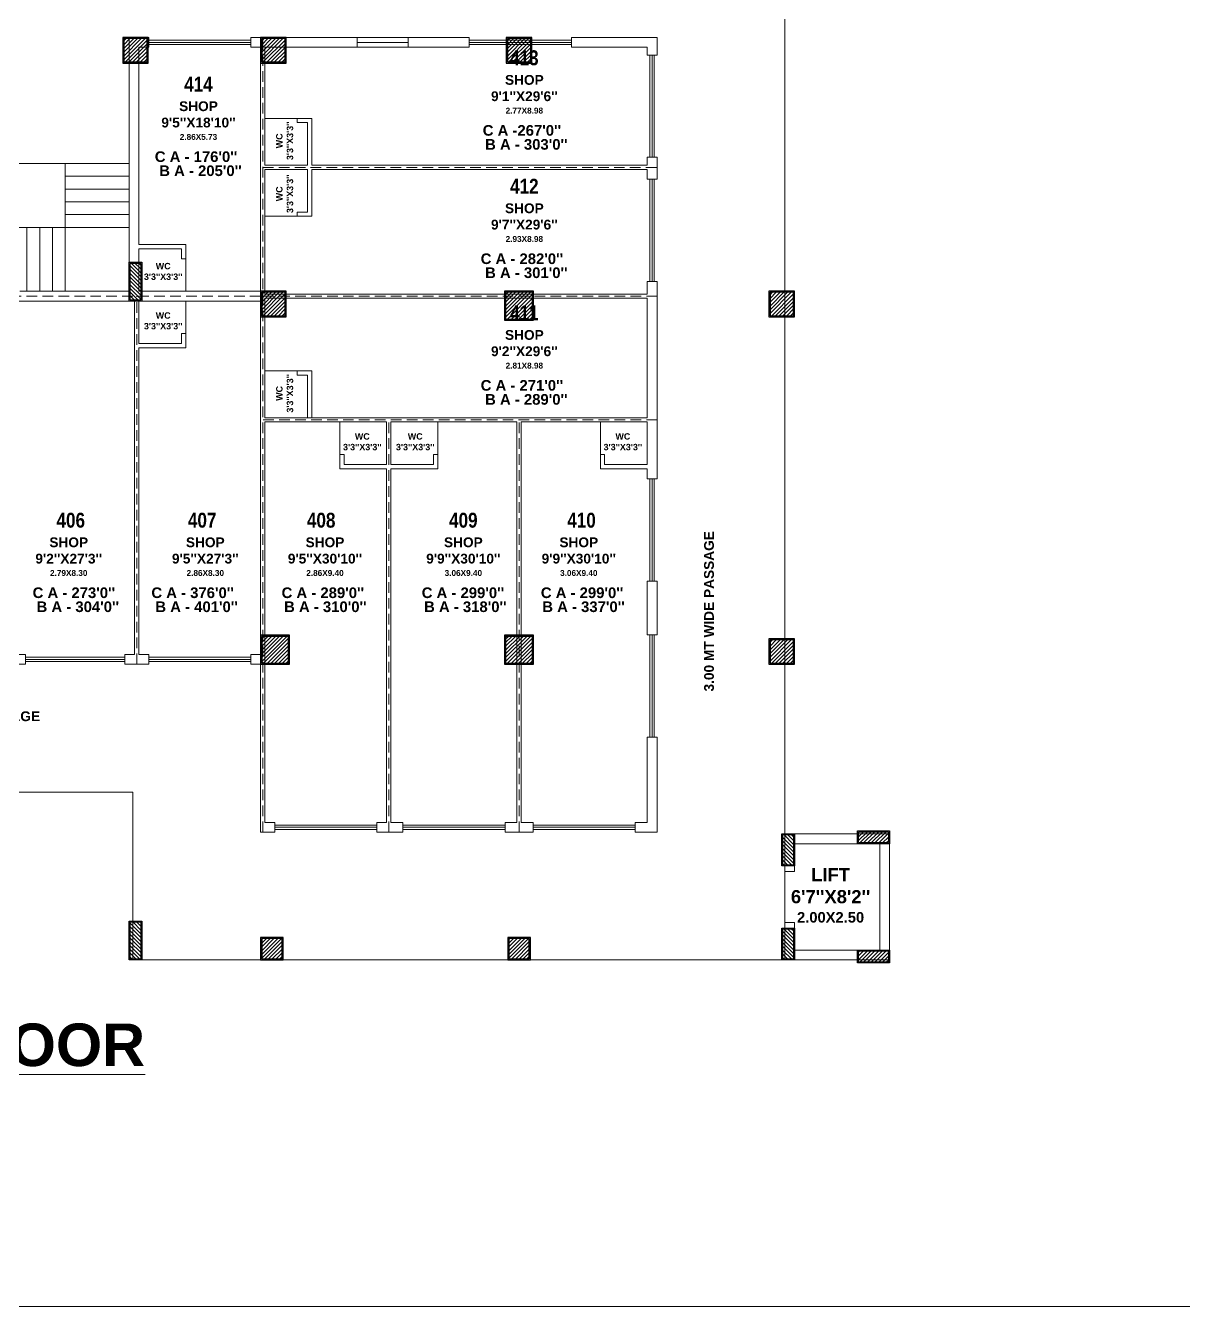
# Model space of a CAD drawing. Header units: metres. Extents: x 0 to 8495, y 0 to 3455.
# Drawn here: x 8297.56 to 8324.75, y 126.34 to 156.42 of the extents above; entities that cross this region are included whole.
import ezdxf

# ---------------------------------------------------------------- set-up
doc = ezdxf.new("R2010")
doc.units = ezdxf.units.M
doc.header["$MEASUREMENT"] = 0
doc.linetypes.add('DASH2', pattern=[0.375, 0.25, -0.125])
doc.layers.get('0').update_dxf_attribs({"lineweight": 18})
doc.layers.add('Columns', color=12, linetype='Continuous', lineweight=25)
doc.layers.add('furniture', color=30, linetype='Continuous', lineweight=20)
doc.styles.get("Standard").update_dxf_attribs({"font": 'ARIALN.TTF', "height": 0.2})

msp = doc.modelspace()

# ---------------------------------------------------------------- hatches: boundary and pattern name
at = {"layer": 'Columns'}
h = msp.add_hatch(dxfattribs=at)
h.set_pattern_fill('ANSI31', scale=0.5)
h.set_pattern_definition([(45, (1168.70778, -302.21989), (-0.0441941738, 0.0441941738), [])])
h.paths.add_polyline_path([(8299.865, 155.566), (8300.415, 155.566), (8300.415, 156.116), (8299.865, 156.116)])
h = msp.add_hatch(dxfattribs=at)
h.set_pattern_fill('ANSI31', scale=0.5)
h.set_pattern_definition([(45, (1171.94778, -302.21989), (-0.0441941738, 0.0441941738), [])])
h.paths.add_polyline_path([(8303.105, 155.566), (8303.655, 155.566), (8303.655, 156.116), (8303.105, 156.116)])
h = msp.add_hatch(dxfattribs=at)
h.set_pattern_fill('ANSI31', scale=0.5)
h.set_pattern_definition([(45, (1177.71778, -302.21989), (-0.0441941738, 0.0441941738), [])])
h.paths.add_polyline_path([(8308.875, 155.566), (8309.425, 155.566), (8309.425, 156.116), (8308.875, 156.116)])
at = {"layer": 'Columns', "lineweight": 0}
h = msp.add_hatch(dxfattribs=at)
h.set_pattern_fill('ANSI31', color=1, scale=0.5, angle=-90)
h.set_pattern_definition([(315, (1166.48162, -300.55888), (0.0441941738, 0.0441941738), [])])
h.paths.add_polyline_path([(8300.015, 149.976), (8300.265, 149.976), (8300.265, 150.836), (8300.015, 150.836)])
at = {"layer": 'Columns'}
h = msp.add_hatch(dxfattribs=at)
h.set_pattern_fill('ANSI31', scale=0.5)
h.set_pattern_definition([(45, (1171.94778, -308.17989), (-0.0441941738, 0.0441941738), [])])
h.paths.add_polyline_path([(8303.105, 149.606), (8303.655, 149.606), (8303.655, 150.156), (8303.105, 150.156)])
h = msp.add_hatch(dxfattribs=at)
h.set_pattern_fill('ANSI31', color=6, scale=0.5)
h.set_pattern_definition([(45, (1177.79278, -308.32989), (-0.0441941738, 0.0441941738), [])])
h.paths.add_polyline_path([(8309.465, 149.526), (8309.465, 150.156), (8308.835, 150.156), (8308.835, 149.526)])
h = msp.add_hatch(dxfattribs=at)
h.set_pattern_fill('ANSI31', scale=0.5)
h.set_pattern_definition([(45, (1183.888676, -308.17989), (-0.0441941738, 0.0441941738), [])])
h.paths.add_polyline_path([(8315.045, 149.606), (8315.595, 149.606), (8315.595, 150.156), (8315.045, 150.156)])
h = msp.add_hatch(dxfattribs=at)
h.set_pattern_fill('ANSI31', color=6, scale=0.5)
h.set_pattern_definition([(45, (1172.06278, -316.40989), (-0.0441941738, 0.0441941738), [])])
h.paths.add_polyline_path([(8303.735, 141.446), (8303.735, 142.076), (8303.105, 142.076), (8303.105, 141.446)])
h = msp.add_hatch(dxfattribs=at)
h.set_pattern_fill('ANSI31', color=6, scale=0.5)
h.set_pattern_definition([(45, (1177.79278, -316.40989), (-0.0441941738, 0.0441941738), [])])
h.paths.add_polyline_path([(8309.465, 141.446), (8309.465, 142.076), (8308.835, 142.076), (8308.835, 141.446)])
h = msp.add_hatch(dxfattribs=at)
h.set_pattern_fill('ANSI31', scale=0.5)
h.set_pattern_definition([(45, (1183.888676, -316.33989), (-0.0441941738, 0.0441941738), [])])
h.paths.add_polyline_path([(8315.045, 141.446), (8315.595, 141.446), (8315.595, 141.996), (8315.045, 141.996)])
at = {"layer": 'Columns', "lineweight": 0}
h = msp.add_hatch(dxfattribs=at)
h.set_pattern_fill('ANSI31', color=256, scale=0.5, angle=-180)
h.set_pattern_definition([(225, (7866.43043, 7271.015206), (0.0441941738, -0.0441941738), [])])
h.paths.add_polyline_path([(8317.125, 137.482), (8317.125, 137.232), (8317.825, 137.232), (8317.825, 137.482)])
h = msp.add_hatch(dxfattribs=at)
h.set_pattern_fill('ANSI31', color=256, scale=0.5, angle=-90)
h.set_pattern_definition([(315, (1181.812515, -313.98278), (0.0441941738, 0.0441941738), [])])
h.paths.add_polyline_path([(8315.345, 136.712), (8315.595, 136.712), (8315.595, 137.412), (8315.345, 137.412)])
h = msp.add_hatch(dxfattribs=at)
h.set_pattern_fill('ANSI31', color=1, scale=0.5, angle=90)
h.set_pattern_definition([(135, (15433.79752, 585.89729), (-0.0441941738, -0.0441941738), [])])
h.paths.add_polyline_path([(8300.265, 135.362), (8300.015, 135.362), (8300.015, 134.502), (8300.265, 134.502)])
h = msp.add_hatch(dxfattribs=at)
h.set_pattern_fill('ANSI31', color=256, scale=0.5, angle=-90)
h.set_pattern_definition([(315, (1181.812515, -316.19278), (0.0441941738, 0.0441941738), [])])
h.paths.add_polyline_path([(8315.345, 134.502), (8315.595, 134.502), (8315.595, 135.202), (8315.345, 135.202)])
at = {"layer": 'Columns', "lineweight": 20}
h = msp.add_hatch(dxfattribs=at)
h.set_pattern_fill('ANSI31', color=5, scale=0.5)
h.set_pattern_definition([(45, (1171.91278, -323.35379), (-0.0441941738, 0.0441941738), [])])
h.paths.add_polyline_path([(8303.105, 134.502), (8303.585, 134.502), (8303.585, 134.982), (8303.105, 134.982)])
h = msp.add_hatch(dxfattribs=at)
h.set_pattern_fill('ANSI31', color=5, scale=0.5)
h.set_pattern_definition([(45, (1177.71778, -323.35379), (-0.0441941738, 0.0441941738), [])])
h.paths.add_polyline_path([(8308.91, 134.502), (8309.39, 134.502), (8309.39, 134.982), (8308.91, 134.982)])
at = {"layer": 'Columns', "lineweight": 0}
h = msp.add_hatch(dxfattribs=at)
h.set_pattern_fill('ANSI31', color=256, scale=0.5, angle=-180)
h.set_pattern_definition([(225, (7866.43043, 7268.215206), (0.0441941738, -0.0441941738), [])])
h.paths.add_polyline_path([(8317.125, 134.682), (8317.125, 134.432), (8317.825, 134.432), (8317.825, 134.682)])

# ---------------------------------------------------------------- linework, layer by layer
at = {"color": 251, "lineweight": 0}
for p, q in [((8315.39, 157.541), (8315.39, 136.957)), ((8298.49, 153.181), (8294.49, 153.181)), ((8298.49, 150.181), (8298.49, 153.181)), ((8299.99, 153.181), (8298.49, 153.181)), ((8299.99, 152.881), (8298.49, 152.881)), ((8299.99, 152.581), (8298.49, 152.581)), ((8299.99, 152.281), (8298.49, 152.281)), ((8299.99, 151.981), (8298.49, 151.981)), ((8299.99, 151.681), (8294.49, 151.681)), ((8297.59, 150.181), (8297.59, 151.681)), ((8297.89, 150.181), (8297.89, 151.681)), ((8298.19, 150.181), (8298.19, 151.681)), ((8300.08, 138.417), (8291.38, 138.417)), ((8300.08, 138.417), (8300.08, 134.477)), ((8300.08, 137.477), (8300.08, 134.477)), ((8315.39, 135.357), (8315.39, 134.477)), ((8315.39, 135.357), (8315.39, 134.477)), ((8315.39, 135.357), (8315.39, 134.477)), ((8315.39, 135.357), (8315.39, 134.477)), ((8316.26, 134.477), (8300.08, 134.477))]:
    msp.add_line(p, q, dxfattribs=at)
at = {"lineweight": 0}
for p, q in [((8300.45, 156.141), (8299.99, 156.141)), ((8299.99, 153.705), (8299.99, 156.141)), ((8300.45, 156.141), (8300.45, 155.911)), ((8307.98, 156.141), (8302.85, 156.141)), ((8302.85, 155.911), (8302.85, 156.141)), ((8307.98, 156.141), (8304.54, 156.141)), ((8307.98, 156.141), (8307.98, 155.911)), ((8312.39, 156.141), (8310.38, 156.141)), ((8312.16, 156.141), (8310.38, 156.141)), ((8310.38, 155.911), (8310.38, 156.141)), ((8312.39, 155.726), (8312.39, 156.141)), ((8299.99, 156.041), (8299.99, 154.081)), ((8300.45, 155.911), (8300.22, 155.911)), ((8300.22, 151.611), (8300.22, 155.911)), ((8300.22, 155.911), (8300.45, 155.911)), ((8303.08, 155.911), (8302.85, 155.911)), ((8302.85, 155.911), (8303.08, 155.911)), ((8303.08, 155.911), (8303.08, 150.181)), ((8307.98, 155.911), (8303.18, 155.911)), ((8303.18, 153.141), (8303.18, 155.911)), ((8312.16, 155.911), (8310.38, 155.911)), ((8312.16, 155.726), (8312.16, 155.911)), ((8312.16, 155.726), (8312.39, 155.726)), ((8303.18, 154.241), (8304.28, 154.241)), ((8303.18, 154.141), (8303.18, 154.241)), ((8303.18, 154.241), (8303.94, 154.241)), ((8303.18, 154.141), (8303.18, 154.241)), ((8303.18, 154.141), (8303.18, 153.141)), ((8303.18, 153.141), (8303.18, 154.141)), ((8303.94, 154.241), (8303.94, 154.141)), ((8303.94, 154.141), (8304.18, 154.141)), ((8304.18, 154.141), (8304.18, 153.141)), ((8304.28, 154.241), (8304.28, 153.141)), ((8299.99, 153.851), (8299.99, 150.181)), ((8299.99, 150.181), (8299.99, 153.851)), ((8299.99, 153.851), (8299.99, 150.181)), ((8304.18, 153.141), (8303.18, 153.141)), ((8304.18, 153.141), (8303.18, 153.141)), ((8304.18, 153.141), (8303.18, 153.141)), ((8304.18, 153.141), (8303.18, 153.141)), ((8303.18, 153.141), (8304.18, 153.141)), ((8303.18, 153.141), (8304.18, 153.141)), ((8303.18, 153.141), (8304.18, 153.141)), ((8303.18, 153.141), (8304.18, 153.141)), ((8304.18, 153.141), (8303.21, 153.141)), ((8312.16, 153.141), (8304.28, 153.141)), ((8312.16, 153.141), (8304.28, 153.141)), ((8312.16, 153.141), (8312.16, 153.326)), ((8312.16, 153.326), (8312.39, 153.326)), ((8312.39, 153.181), (8312.39, 153.326)), ((8312.39, 152.811), (8312.39, 153.326)), ((8312.39, 153.181), (8312.39, 152.811)), ((8300.22, 151.281), (8300.22, 153.041)), ((8300.22, 153.041), (8300.22, 151.281)), ((8304.18, 153.041), (8303.18, 153.041)), ((8304.18, 153.041), (8303.18, 153.041)), ((8304.18, 153.041), (8303.18, 153.041)), ((8303.18, 153.041), (8304.18, 153.041)), ((8303.18, 153.041), (8304.18, 153.041)), ((8303.18, 153.041), (8304.18, 153.041)), ((8303.18, 152.041), (8303.18, 153.041)), ((8303.18, 153.041), (8304.18, 153.041)), ((8303.18, 153.041), (8303.18, 152.041)), ((8303.18, 150.116), (8303.18, 153.041)), ((8304.18, 153.041), (8303.21, 153.041)), ((8304.18, 152.041), (8304.18, 153.041)), ((8312.16, 153.041), (8304.28, 153.041)), ((8304.28, 151.941), (8304.28, 153.041)), ((8312.16, 153.041), (8304.28, 153.041)), ((8312.16, 152.811), (8312.16, 153.041)), ((8312.16, 152.811), (8312.39, 152.811)), ((8303.18, 152.041), (8303.18, 151.941)), ((8303.18, 152.041), (8303.18, 151.941)), ((8303.18, 151.941), (8304.28, 151.941)), ((8303.18, 151.941), (8303.94, 151.941)), ((8303.94, 152.041), (8304.18, 152.041)), ((8303.94, 151.941), (8303.94, 152.041)), ((8301.32, 151.281), (8300.22, 151.281)), ((8300.22, 150.181), (8300.22, 151.181)), ((8300.22, 151.181), (8300.22, 150.181)), ((8301.22, 151.181), (8300.22, 151.181)), ((8301.22, 150.941), (8301.22, 151.181)), ((8301.32, 150.181), (8301.32, 151.281)), ((8301.32, 150.941), (8301.22, 150.941)), ((8301.32, 150.181), (8301.32, 150.941)), ((8312.16, 150.116), (8312.16, 150.411)), ((8312.16, 150.411), (8312.39, 150.411)), ((8312.39, 150.411), (8312.39, 150.181)), ((8312.39, 150.181), (8312.39, 150.411)), ((8297.425, 150.181), (8297.655, 150.181)), ((8297.655, 150.181), (8297.958, 150.181)), ((8297.655, 150.181), (8297.958, 150.181)), ((8297.89, 150.181), (8299.964, 150.181)), ((8298.188, 150.181), (8299.99, 150.181)), ((8299.964, 150.181), (8298.464, 150.181)), ((8303.08, 150.181), (8300.22, 150.181)), ((8312.16, 150.116), (8303.18, 150.116)), ((8312.39, 145.773), (8312.39, 150.181)), ((8297.26, 149.951), (8300.12, 149.951)), ((8299.12, 149.951), (8299.02, 149.951)), ((8299.12, 149.951), (8299.02, 149.951)), ((8299.12, 149.951), (8300.12, 149.951)), ((8300.12, 149.951), (8299.12, 149.951)), ((8300.12, 148.951), (8300.12, 149.951)), ((8300.12, 148.951), (8300.12, 149.951)), ((8300.12, 149.951), (8300.12, 148.951)), ((8300.12, 149.951), (8300.12, 148.951)), ((8300.12, 149.951), (8300.12, 148.951)), ((8300.12, 149.951), (8300.12, 148.951)), ((8300.22, 148.951), (8300.22, 149.951)), ((8300.22, 148.951), (8300.22, 149.951)), ((8300.22, 148.951), (8300.22, 149.951)), ((8300.22, 149.951), (8300.22, 148.951)), ((8300.22, 149.951), (8300.22, 148.951)), ((8300.22, 149.951), (8300.22, 148.951)), ((8300.22, 149.951), (8300.22, 148.951)), ((8300.22, 149.951), (8300.22, 149.951)), ((8303.08, 149.951), (8300.22, 149.951)), ((8301.32, 149.951), (8301.32, 148.851)), ((8301.32, 149.951), (8301.32, 149.191)), ((8303.08, 147.111), (8303.08, 149.951)), ((8303.18, 147.273), (8303.18, 150.016)), ((8312.16, 150.016), (8303.18, 150.016)), ((8312.16, 148.951), (8312.16, 150.016)), ((8312.16, 148.951), (8312.16, 150.016)), ((8312.16, 148.951), (8312.16, 150.016)), ((8312.16, 150.016), (8312.16, 148.951)), ((8312.16, 150.016), (8312.16, 148.951)), ((8312.16, 150.016), (8312.16, 148.951)), ((8312.16, 150.016), (8312.16, 148.951)), ((8301.22, 149.191), (8301.22, 148.951)), ((8301.32, 149.191), (8301.22, 149.191)), ((8301.22, 148.951), (8300.22, 148.951)), ((8300.12, 141.651), (8300.12, 148.851)), ((8300.22, 141.651), (8300.22, 148.851)), ((8301.32, 148.851), (8300.22, 148.851)), ((8312.16, 147.478), (8312.16, 148.851)), ((8312.16, 147.211), (8312.16, 148.851)), ((8303.18, 148.311), (8304.28, 148.311)), ((8303.18, 148.311), (8303.94, 148.311)), ((8303.94, 148.311), (8303.94, 148.211)), ((8304.28, 148.311), (8304.28, 147.211)), ((8303.94, 148.211), (8304.18, 148.211)), ((8304.18, 148.211), (8304.18, 147.211)), ((8303.08, 141.651), (8303.08, 147.111)), ((8303.18, 147.211), (8303.18, 147.301)), ((8303.18, 147.211), (8303.18, 147.301)), ((8312.16, 147.211), (8303.18, 147.211)), ((8312.16, 147.211), (8303.18, 147.211)), ((8304.18, 147.211), (8303.18, 147.211)), ((8304.18, 147.211), (8303.18, 147.211)), ((8303.18, 137.707), (8303.18, 147.111)), ((8306.04, 147.111), (8303.18, 147.111)), ((8306.04, 147.111), (8303.18, 147.111)), ((8312.16, 147.211), (8304.28, 147.211)), ((8306.04, 147.111), (8304.28, 147.111)), ((8304.94, 147.111), (8304.94, 146.011)), ((8305.04, 147.111), (8304.94, 147.111)), ((8304.94, 147.111), (8304.94, 146.351)), ((8305.04, 147.111), (8304.94, 147.111)), ((8305.04, 147.111), (8306.04, 147.111)), ((8306.04, 147.111), (8305.04, 147.111)), ((8306.04, 146.111), (8306.04, 147.111)), ((8306.04, 146.111), (8306.04, 147.111)), ((8306.04, 146.111), (8306.04, 147.111)), ((8306.04, 147.111), (8306.04, 146.111)), ((8306.04, 147.111), (8306.04, 146.111)), ((8306.04, 147.111), (8306.04, 146.111)), ((8306.04, 147.111), (8306.04, 146.111)), ((8306.14, 146.111), (8306.14, 147.111)), ((8306.14, 146.111), (8306.14, 147.111)), ((8306.14, 146.111), (8306.14, 147.111)), ((8306.14, 146.111), (8306.14, 147.111)), ((8306.14, 147.111), (8306.14, 146.111)), ((8306.14, 147.111), (8306.14, 146.111)), ((8306.14, 147.111), (8306.14, 146.111)), ((8307.14, 147.111), (8306.14, 147.111)), ((8306.14, 147.111), (8306.14, 146.111)), ((8306.14, 147.111), (8307.14, 147.111)), ((8309.1, 147.111), (8306.14, 147.111)), ((8307.14, 147.111), (8306.14, 147.111)), ((8309.1, 147.111), (8306.14, 147.111)), ((8309.1, 147.111), (8306.14, 147.111)), ((8307.14, 147.111), (8307.24, 147.111)), ((8307.14, 147.111), (8307.24, 147.111)), ((8307.24, 147.111), (8307.24, 146.011)), ((8307.24, 147.111), (8307.24, 146.351)), ((8309.1, 137.707), (8309.1, 147.111)), ((8309.2, 137.707), (8309.2, 147.111)), ((8312.16, 147.111), (8309.2, 147.111)), ((8312.16, 147.111), (8309.2, 147.111)), ((8312.16, 147.111), (8309.2, 147.111)), ((8311.06, 147.111), (8311.06, 146.011)), ((8311.06, 147.111), (8311.06, 146.351)), ((8312.16, 147.211), (8312.16, 147.301)), ((8312.16, 146.111), (8312.16, 147.111)), ((8304.94, 146.351), (8305.04, 146.351)), ((8305.04, 146.351), (8305.04, 146.111)), ((8306.04, 146.111), (8306.04, 146.201)), ((8306.14, 146.111), (8306.14, 146.201)), ((8307.14, 146.351), (8307.14, 146.111)), ((8307.24, 146.351), (8307.14, 146.351)), ((8311.06, 146.351), (8311.16, 146.351)), ((8311.16, 146.351), (8311.16, 146.111)), ((8312.16, 146.111), (8312.16, 146.201)), ((8304.94, 146.011), (8306.04, 146.011)), ((8305.04, 146.111), (8306.04, 146.111)), ((8306.04, 137.707), (8306.04, 146.011)), ((8307.14, 146.111), (8306.14, 146.111)), ((8306.14, 137.707), (8306.14, 146.011)), ((8307.24, 146.011), (8306.14, 146.011)), ((8311.06, 146.011), (8312.16, 146.011)), ((8311.16, 146.111), (8312.16, 146.111)), ((8312.16, 145.773), (8312.16, 146.011)), ((8312.16, 145.892), (8312.16, 146.011)), ((8312.16, 145.773), (8312.39, 145.773)), ((8312.16, 142.111), (8312.16, 143.373)), ((8312.16, 142.111), (8312.16, 143.373)), ((8312.16, 143.373), (8312.39, 143.373)), ((8312.39, 142.111), (8312.39, 143.373)), ((8312.16, 142.111), (8312.39, 142.111)), ((8297.56, 141.421), (8297.23, 141.421)), ((8297.33, 141.651), (8297.56, 141.651)), ((8297.56, 141.651), (8297.56, 141.421)), ((8299.89, 141.651), (8300.12, 141.651)), ((8299.89, 141.651), (8299.89, 141.421)), ((8299.89, 141.651), (8300.12, 141.651)), ((8299.89, 141.651), (8299.89, 141.421)), ((8300.45, 141.421), (8299.89, 141.421)), ((8299.89, 141.421), (8300.45, 141.421)), ((8300.45, 141.421), (8299.89, 141.421)), ((8299.89, 141.421), (8300.45, 141.421)), ((8300.22, 141.651), (8300.45, 141.651)), ((8300.45, 141.651), (8300.45, 141.421)), ((8302.85, 141.651), (8303.08, 141.651)), ((8302.85, 141.651), (8302.85, 141.421)), ((8302.85, 141.421), (8303.08, 141.421)), ((8303.08, 137.707), (8303.08, 141.421)), ((8303.08, 137.707), (8303.08, 141.421)), ((8312.16, 137.707), (8312.16, 139.711)), ((8312.16, 137.707), (8312.16, 139.711)), ((8312.16, 139.711), (8312.39, 139.711)), ((8312.39, 137.477), (8312.39, 139.711)), ((8303.08, 138.421), (8303.08, 137.477)), ((8303.41, 137.477), (8303.08, 137.477)), ((8303.41, 137.477), (8303.08, 137.477)), ((8303.18, 137.707), (8303.41, 137.707)), ((8303.18, 137.707), (8303.41, 137.707)), ((8303.41, 137.707), (8303.41, 137.477)), ((8303.41, 137.707), (8303.41, 137.477)), ((8305.81, 137.707), (8306.04, 137.707)), ((8305.81, 137.707), (8305.81, 137.477)), ((8306.42, 137.477), (8305.81, 137.477)), ((8306.14, 137.707), (8306.42, 137.707)), ((8306.42, 137.707), (8306.42, 137.477)), ((8308.82, 137.707), (8309.1, 137.707)), ((8308.82, 137.707), (8308.82, 137.477)), ((8309.48, 137.477), (8308.82, 137.477)), ((8309.2, 137.707), (8309.48, 137.707)), ((8309.48, 137.707), (8309.48, 137.477)), ((8311.88, 137.707), (8312.16, 137.707)), ((8311.88, 137.707), (8311.88, 137.477)), ((8312.39, 137.477), (8311.88, 137.477)), ((8317.85, 137.437), (8315.39, 137.437)), ((8317.62, 137.207), (8315.62, 137.207)), ((8317.62, 134.707), (8317.62, 137.207)), ((8317.62, 134.707), (8317.62, 137.207)), ((8317.85, 134.477), (8317.85, 137.437)), ((8315.62, 136.557), (8315.39, 136.557)), ((8315.62, 135.357), (8315.39, 135.357)), ((8315.39, 134.477), (8317.85, 134.477)), ((8315.62, 134.707), (8317.62, 134.707))]:
    msp.add_line(p, q, dxfattribs=at)
at = {"color": 1, "linetype": 'DASH2', "lineweight": 0}
for p, q in [((8303.13, 137.477), (8303.13, 156.141)), ((8303.13, 153.091), (8312.39, 153.091)), ((8303.08, 150.066), (8291.24, 150.066)), ((8300.17, 141.421), (8300.17, 150.066)), ((8312.39, 150.066), (8303.08, 150.066)), ((8312.39, 147.161), (8303.13, 147.161)), ((8306.09, 137.477), (8306.09, 147.161)), ((8309.15, 137.477), (8309.15, 147.161))]:
    msp.add_line(p, q, dxfattribs=at)
at = {"color": 193, "lineweight": 0}
for p, q in [((8300.45, 156.076), (8302.85, 156.076)), ((8300.45, 155.976), (8302.85, 155.976)), ((8307.98, 156.076), (8310.38, 156.076)), ((8307.98, 155.976), (8310.38, 155.976)), ((8312.225, 153.326), (8312.225, 155.726)), ((8312.325, 153.326), (8312.325, 155.726)), ((8312.225, 150.411), (8312.225, 152.811)), ((8312.325, 150.411), (8312.325, 152.811)), ((8312.225, 143.373), (8312.225, 145.773)), ((8312.325, 143.373), (8312.325, 145.773)), ((8312.225, 139.711), (8312.225, 142.111)), ((8312.325, 139.711), (8312.325, 142.111)), ((8297.56, 141.586), (8299.89, 141.586)), ((8297.56, 141.486), (8299.89, 141.486)), ((8300.45, 141.586), (8302.85, 141.586)), ((8300.45, 141.486), (8302.85, 141.486)), ((8303.41, 137.642), (8305.81, 137.642)), ((8303.41, 137.542), (8305.81, 137.542)), ((8306.42, 137.642), (8308.82, 137.642)), ((8306.42, 137.542), (8308.82, 137.542)), ((8309.48, 137.642), (8311.88, 137.642)), ((8309.48, 137.542), (8311.88, 137.542))]:
    msp.add_line(p, q, dxfattribs=at)
at = {"color": 134, "lineweight": 0}
for p, q in [((8300.45, 156.026), (8302.85, 156.026)), ((8307.98, 156.026), (8310.38, 156.026)), ((8312.275, 153.326), (8312.275, 155.726)), ((8303.18, 154.241), (8303.94, 154.241)), ((8312.275, 150.411), (8312.275, 152.811)), ((8303.18, 151.941), (8303.94, 151.941)), ((8301.32, 150.181), (8301.32, 150.941)), ((8301.32, 149.951), (8301.32, 149.191)), ((8303.18, 148.311), (8303.94, 148.311)), ((8304.94, 147.111), (8304.94, 146.351)), ((8307.24, 147.111), (8307.24, 146.351)), ((8311.06, 147.111), (8311.06, 146.351)), ((8312.275, 143.373), (8312.275, 145.773)), ((8312.275, 139.711), (8312.275, 142.111)), ((8297.56, 141.536), (8299.89, 141.536)), ((8300.45, 141.536), (8302.85, 141.536)), ((8303.41, 137.592), (8305.81, 137.592)), ((8306.42, 137.592), (8308.82, 137.592)), ((8309.48, 137.592), (8311.88, 137.592))]:
    msp.add_line(p, q, dxfattribs=at)
at = {"color": 1, "lineweight": 0}
msp.add_line((8303.08, 141.421), (8303.13, 141.421), dxfattribs=at)
at = {"lineweight": 0}
msp.add_lwpolyline([(8253.018, 335.407), (8394.724, 335.407), (8394.724, 126.342), (8253.018, 126.342)], close=True, dxfattribs=at)
at = {"color": 1, "lineweight": 0}
for points in [[(8306.549, 156.141), (8305.349, 156.141), (8305.349, 155.911), (8306.549, 155.911)], [(8305.349, 156.026), (8306.549, 156.026), (8306.549, 156.026), (8305.349, 156.026)]]:
    msp.add_lwpolyline(points, close=True, dxfattribs=at)
at = {"lineweight": 0}
for points in [[(8304.18, 153.141), (8303.18, 153.141)], [(8304.18, 153.041), (8303.18, 153.041)], [(8300.12, 148.851), (8300.12, 149.951)], [(8300.22, 148.951), (8300.22, 149.951)], [(8312.16, 148.851), (8312.16, 150.016)], [(8306.04, 146.111), (8306.04, 147.111)], [(8306.14, 146.111), (8306.14, 147.111)], [(8315.39, 137.437), (8315.39, 135.357)], [(8315.62, 137.207), (8315.62, 136.557)], [(8315.39, 135.357), (8315.39, 134.477)], [(8315.62, 135.357), (8315.62, 134.707), (8317.62, 134.707)], [(8315.62, 135.357), (8315.62, 134.707)]]:
    msp.add_lwpolyline(points, dxfattribs=at)
at = {"layer": 'Columns', "color": 7}
for points in [[(8299.84, 155.541), (8300.44, 155.541), (8300.44, 156.141), (8299.84, 156.141)], [(8299.865, 155.566), (8300.415, 155.566), (8300.415, 156.116), (8299.865, 156.116)], [(8303.08, 155.541), (8303.68, 155.541), (8303.68, 156.141), (8303.08, 156.141)], [(8303.105, 155.566), (8303.655, 155.566), (8303.655, 156.116), (8303.105, 156.116)], [(8308.85, 155.541), (8309.45, 155.541), (8309.45, 156.141), (8308.85, 156.141)], [(8308.875, 155.566), (8309.425, 155.566), (8309.425, 156.116), (8308.875, 156.116)], [(8303.08, 149.581), (8303.68, 149.581), (8303.68, 150.181), (8303.08, 150.181)], [(8303.105, 149.606), (8303.655, 149.606), (8303.655, 150.156), (8303.105, 150.156)], [(8315.02, 149.581), (8315.62, 149.581), (8315.62, 150.181), (8315.02, 150.181)], [(8315.045, 149.606), (8315.595, 149.606), (8315.595, 150.156), (8315.045, 150.156)], [(8315.02, 141.421), (8315.62, 141.421), (8315.62, 142.021), (8315.02, 142.021)], [(8315.045, 141.446), (8315.595, 141.446), (8315.595, 141.996), (8315.045, 141.996)]]:
    msp.add_lwpolyline(points, close=True, dxfattribs=at)
at = {"layer": 'Columns', "color": 1, "lineweight": 30}
for points in [[(8300.29, 149.951), (8299.99, 149.951), (8299.99, 150.861), (8300.29, 150.861)], [(8299.99, 135.387), (8300.29, 135.387), (8300.29, 134.477), (8299.99, 134.477)]]:
    msp.add_lwpolyline(points, close=True, dxfattribs=at)
at = {"layer": 'Columns', "color": 1, "lineweight": 0}
for points in [[(8300.265, 149.976), (8300.015, 149.976), (8300.015, 150.836), (8300.265, 150.836)], [(8300.015, 135.362), (8300.265, 135.362), (8300.265, 134.502), (8300.015, 134.502)]]:
    msp.add_lwpolyline(points, close=True, dxfattribs=at)
at = {"layer": 'Columns', "color": 6}
for points in [[(8308.81, 149.501), (8309.49, 149.501), (8309.49, 150.181), (8308.81, 150.181)], [(8308.835, 149.526), (8309.465, 149.526), (8309.465, 150.156), (8308.835, 150.156)], [(8303.08, 141.421), (8303.76, 141.421), (8303.76, 142.101), (8303.08, 142.101)], [(8303.105, 141.446), (8303.735, 141.446), (8303.735, 142.076), (8303.105, 142.076)], [(8308.81, 141.421), (8309.49, 141.421), (8309.49, 142.101), (8308.81, 142.101)], [(8308.835, 141.446), (8309.465, 141.446), (8309.465, 142.076), (8308.835, 142.076)]]:
    msp.add_lwpolyline(points, close=True, dxfattribs=at)
at = {"layer": 'Columns'}
for points in [[(8317.1, 137.207), (8317.1, 137.507), (8317.85, 137.507), (8317.85, 137.207)], [(8315.62, 136.687), (8315.32, 136.687), (8315.32, 137.437), (8315.62, 137.437)], [(8315.62, 134.477), (8315.32, 134.477), (8315.32, 135.227), (8315.62, 135.227)], [(8317.1, 134.407), (8317.1, 134.707), (8317.85, 134.707), (8317.85, 134.407)]]:
    msp.add_lwpolyline(points, close=True, dxfattribs=at)
at = {"layer": 'Columns', "lineweight": 0}
for points in [[(8317.125, 137.232), (8317.125, 137.482), (8317.825, 137.482), (8317.825, 137.232)], [(8315.595, 136.712), (8315.345, 136.712), (8315.345, 137.412), (8315.595, 137.412)], [(8315.595, 134.502), (8315.345, 134.502), (8315.345, 135.202), (8315.595, 135.202)], [(8317.125, 134.432), (8317.125, 134.682), (8317.825, 134.682), (8317.825, 134.432)]]:
    msp.add_lwpolyline(points, close=True, dxfattribs=at)
at = {"layer": 'Columns', "color": 5, "lineweight": 30}
for points in [[(8303.08, 134.477), (8303.61, 134.477), (8303.61, 135.007), (8303.08, 135.007)], [(8303.105, 134.502), (8303.585, 134.502), (8303.585, 134.982), (8303.105, 134.982)], [(8308.885, 134.477), (8309.415, 134.477), (8309.415, 135.007), (8308.885, 135.007)], [(8308.91, 134.502), (8309.39, 134.502), (8309.39, 134.982), (8308.91, 134.982)]]:
    msp.add_lwpolyline(points, close=True, dxfattribs=at)
at = {"layer": 'furniture', "color": 167}
msp.add_lwpolyline([(8317.62, 134.707), (8315.62, 134.707)], dxfattribs=at)
at = {"layer": 'furniture', "color": 57, "true_color": 0x80812c}
msp.add_lwpolyline([(8317.62, 134.707), (8315.62, 134.707)], dxfattribs=at)

# ---------------------------------------------------------------- texts
at = {"color": 57, "lineweight": -2, "true_color": 0x80812c, "char_height": 0.35, "width": 5.87922, "attachment_point": 5}
for s, insert in [('{\\fArial Narrow|b1|i0|c0|p34;413}', (8309.274, 155.661)), ('{\\fArial Narrow|b1|i0|c0|p34;412}', (8309.274, 152.647)), ('{\\fArial Narrow|b1|i0|c0|p34;411}', (8309.274, 149.673))]:
    msp.add_mtext(s, dxfattribs=dict(at, insert=insert))
at = {"color": 57, "linetype": 'ByBlock', "lineweight": -2, "true_color": 0x80812c, "char_height": 0.35, "width": 5.87922, "attachment_point": 5}
for s, insert in [('{\\fArial Narrow|b1|i0|c0|p34;414}', (8301.62, 155.043)), ('{\\fArial Narrow|b1|i0|c0|p34;406}', (8298.62, 144.802)), ('{\\fArial Narrow|b1|i0|c0|p34;407}', (8301.707, 144.802)), ('{\\fArial Narrow|b1|i0|c0|p34;408}', (8304.502, 144.802)), ('{\\fArial Narrow|b1|i0|c0|p34;409}', (8307.841, 144.802)), ('{\\fArial Narrow|b1|i0|c0|p34;410}', (8310.617, 144.802))]:
    msp.add_mtext(s, dxfattribs=dict(at, insert=insert))
at = {"color": 167, "lineweight": -2, "char_height": 0.23, "width": 5.87922, "attachment_point": 5}
for s, insert in [("{\\fArial|b1|i0|c0|p34;SHOP\\P9'1''X29'6''\\P\\H0.6x;2.77X8.98}", (8309.274, 154.806)), ("{\\fArial|b1|i0|c0|p34;SHOP\\P9'7''X29'6''\\P\\H0.6x;2.93X8.98}", (8309.274, 151.791)), ("{\\fArial|b1|i0|c0|p34;SHOP\\P9'2''X29'6''\\P\\H0.6x;2.81X8.98}", (8309.274, 148.817))]:
    msp.add_mtext(s, dxfattribs=dict(at, insert=insert))
at = {"color": 167, "linetype": 'ByBlock', "lineweight": -2, "char_height": 0.23, "width": 5.87922, "attachment_point": 5}
for s, insert in [("{\\fArial|b1|i0|c0|p34;SHOP\\P9'5''X18'10''\\P\\H0.6x;2.86X5.73}", (8301.62, 154.188)), ("{\\fArial|b1|i0|c0|p34;SHOP\\P9'2''X27'3''\\P\\H0.6x;2.79X8.30}", (8298.572, 143.947)), ("{\\fArial|b1|i0|c0|p34;SHOP\\P9'5''X27'3''\\P\\H0.6x;2.86X8.30}", (8301.78, 143.947)), ("{\\fArial|b1|i0|c0|p34;SHOP\\P9'5''X30'10''\\P\\H0.6x;2.86X9.40}", (8304.591, 143.947)), ("{\\fArial|b1|i0|c0|p34;SHOP\\P9'9''X30'10''\\P\\H0.6x;3.06X9.40}", (8307.841, 143.947)), ("{\\fArial|b1|i0|c0|p34;SHOP\\P9'9''X30'10''\\P\\H0.6x;3.06X9.40}", (8310.553, 143.947))]:
    msp.add_mtext(s, dxfattribs=dict(at, insert=insert))
at = {"color": 245, "lineweight": -2, "char_height": 0.15, "width": 2.26927, "attachment_point": 5, "rotation": 90}
for insert in [(8303.645, 153.713), (8303.645, 152.469), (8303.645, 147.783)]:
    msp.add_mtext("{\\fArial|b1|i0|c0|p34;WC\\P3'3''X3'3''}", dxfattribs=dict(at, insert=insert))
at = {"color": 1, "lineweight": -2, "true_color": 0xff1a1a, "char_height": 0.25, "width": 6.93704, "attachment_point": 8}
for s, insert in [("{\\fArial|b1|i0|c0|p34;C A -267'0''}", (8309.217, 153.83)), ("{\\fArial|b1|i0|c0|p34;B A - 303'0''}", (8309.321, 153.501)), ("{\\fArial|b1|i0|c0|p34;C A - 282'0''}", (8309.217, 150.816)), ("{\\fArial|b1|i0|c0|p34;B A - 301'0''}", (8309.321, 150.487)), ("{\\fArial|b1|i0|c0|p34;C A - 271'0''}", (8309.217, 147.842)), ("{\\fArial|b1|i0|c0|p34;B A - 289'0''}", (8309.321, 147.513))]:
    msp.add_mtext(s, dxfattribs=dict(at, insert=insert))
at = {"color": 1, "linetype": 'ByBlock', "lineweight": -2, "true_color": 0xff1a1a, "char_height": 0.25, "width": 6.93704, "attachment_point": 8}
for s, insert in [("{\\fArial|b1|i0|c0|p34;C A - 176'0''}", (8301.563, 153.213)), ("{\\fArial|b1|i0|c0|p34;B A - 205'0''}", (8301.667, 152.883)), ("{\\fArial|b1|i0|c0|p34;C A - 273'0''}", (8298.693, 142.972)), ("{\\fArial|b1|i0|c0|p34;C A - 376'0''}", (8301.482, 142.972)), ("{\\fArial|b1|i0|c0|p34;C A - 289'0''}", (8304.541, 142.972)), ("{\\fArial|b1|i0|c0|p34;C A - 299'0''}", (8307.832, 142.972)), ("{\\fArial|b1|i0|c0|p34;C A - 299'0''}", (8310.63, 142.972)), ("{\\fArial|b1|i0|c0|p34;B A - 304'0''}", (8298.786, 142.643)), ("{\\fArial|b1|i0|c0|p34;B A - 401'0''}", (8301.576, 142.643)), ("{\\fArial|b1|i0|c0|p34;B A - 310'0''}", (8304.6, 142.643)), ("{\\fArial|b1|i0|c0|p34;B A - 318'0''}", (8307.888, 142.643)), ("{\\fArial|b1|i0|c0|p34;B A - 337'0''}", (8310.664, 142.643))]:
    msp.add_mtext(s, dxfattribs=dict(at, insert=insert))
at = {"color": 245, "linetype": 'ByBlock', "lineweight": -2, "char_height": 0.15, "width": 2.26927, "attachment_point": 5}
for insert in [(8300.791, 150.646), (8300.791, 149.486), (8305.468, 146.646), (8306.711, 146.646), (8311.588, 146.646)]:
    msp.add_mtext("{\\fArial|b1|i0|c0|p34;WC\\P3'3''X3'3''}", dxfattribs=dict(at, insert=insert))
at = {"color": 251, "linetype": 'ByBlock', "lineweight": -2, "insert": (8313.613, 142.665), "char_height": 0.23, "width": 3.84541, "attachment_point": 5, "rotation": 90}
msp.add_mtext('{\\fArial|b1|i0|c0|p34;3.00 MT WIDE PASSAGE}', dxfattribs=at)
at = {"color": 251, "linetype": 'ByBlock', "lineweight": -2, "insert": (8296.016, 140.199), "char_height": 0.23, "width": 3.84541, "attachment_point": 5}
msp.add_mtext('{\\fArial|b1|i0|c0|p34;3.00 MT WIDE PASSAGE}', dxfattribs=at)
at = {"color": 87, "linetype": 'ByBlock', "lineweight": -2, "true_color": 0x51613d, "insert": (8316.467, 135.993), "char_height": 0.30931, "width": 4.67939, "attachment_point": 5}
msp.add_mtext("{\\fArial|b1|i0|c0|p34;LIFT\\P6'7''X8'2''\\P\\H0.8x;2.00X2.50}", dxfattribs=at)
at = {"lineweight": 0, "insert": (8282.83, 132.985), "char_height": 1, "attachment_point": 1}
msp.add_mtext_dynamic_manual_height_columns('\\pi7.4501;{\\fArial|b1|i0|c0|p34;\\L\\C93;FORTH FLOOR}', width=24.8777, gutter_width=1.25, heights=[0], dxfattribs=at)

doc.saveas('drawing.dxf')
